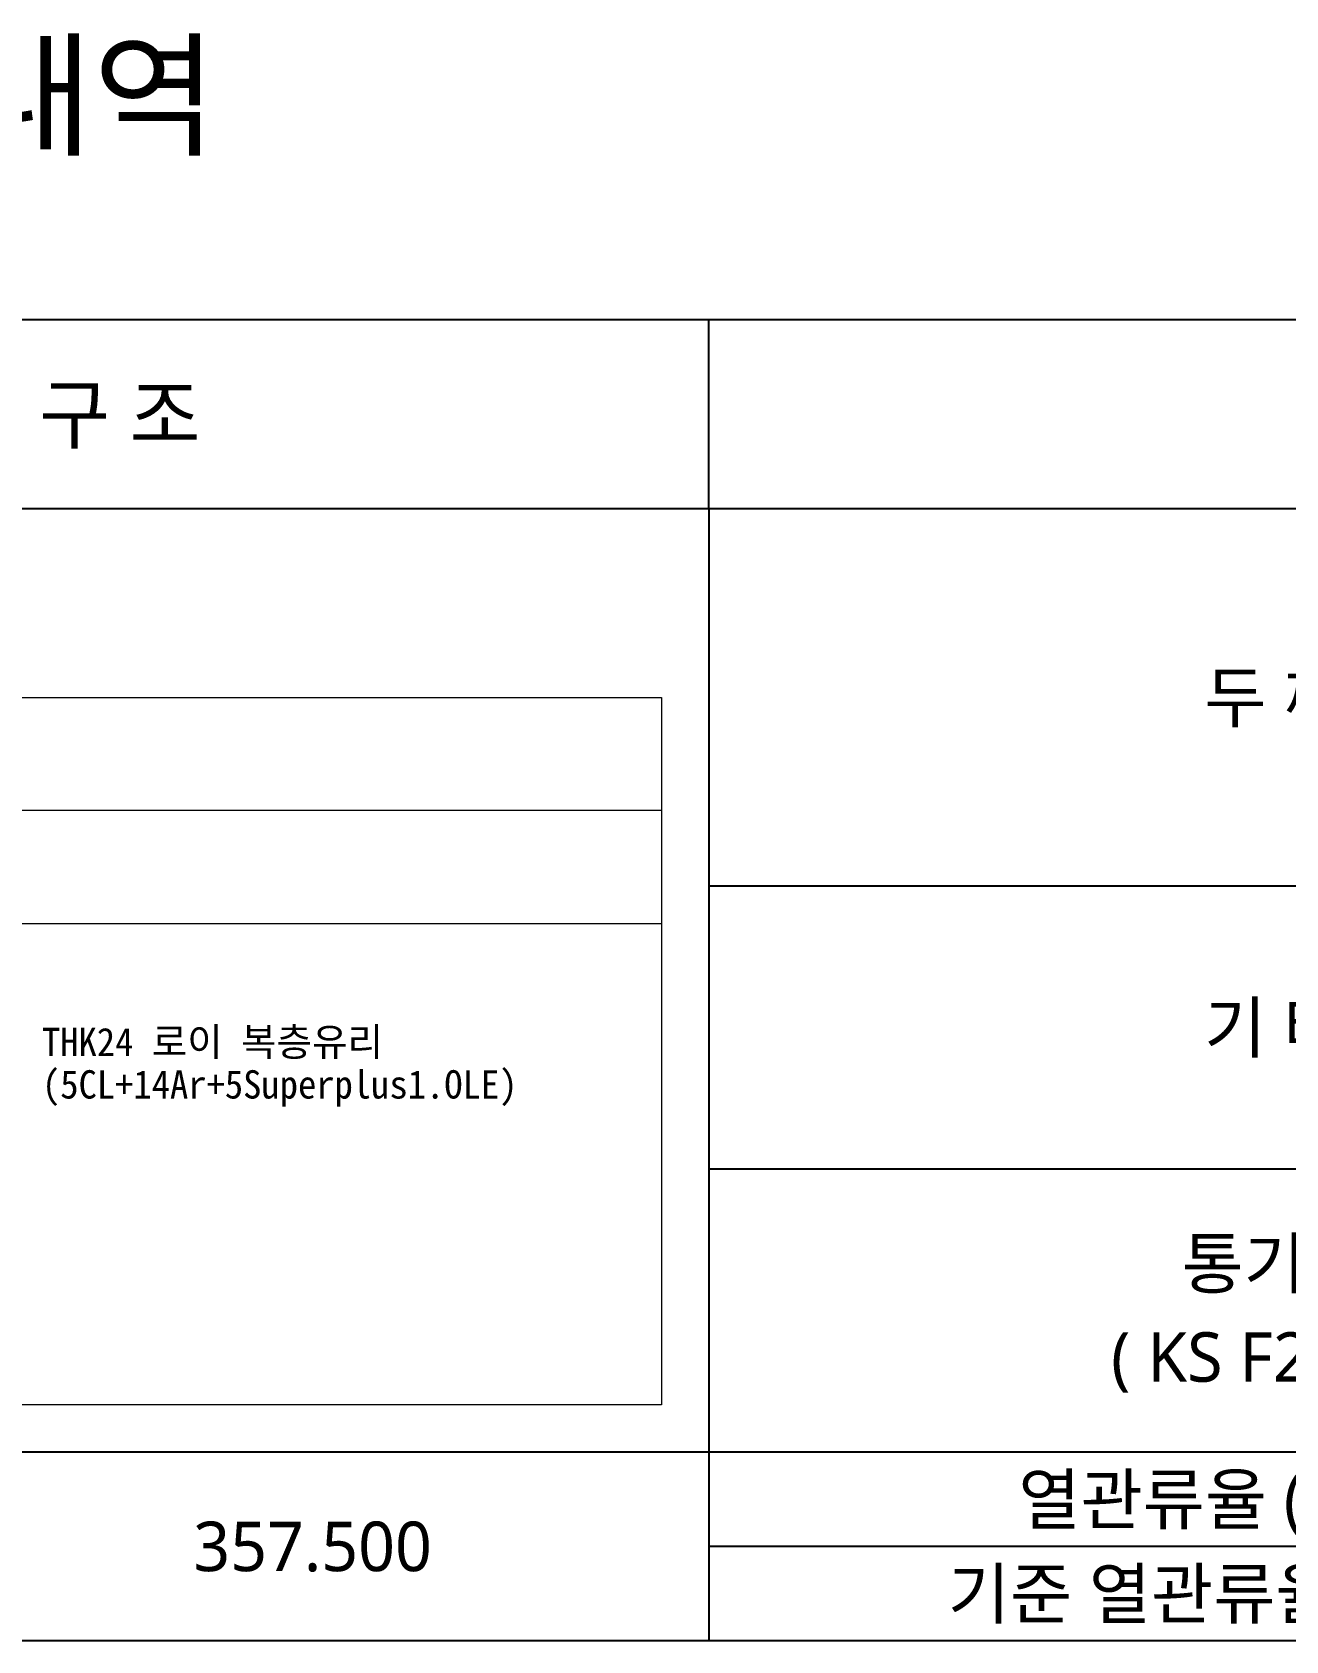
# Model space of a CAD drawing. Header units: millimetres. Extents: x 433 to 50040, y -8477 to -471.
# Drawn here: x 39856 to 41185, y -2176 to -471 of the extents above; entities that cross this region are included whole.
import ezdxf
from ezdxf.enums import TextEntityAlignment as Align

# ---------------------------------------------------------------- set-up
doc = ezdxf.new("R2010")
doc.units = ezdxf.units.MM
doc.header["$MEASUREMENT"] = 0
for name, color, linetype, lineweight in [('A-MKXS-TEXT1', 3, 'CONTINUOUS', 25), ('A-MKXX-NAME', 3, 'CONTINUOUS', 25), ('A-XXXX-INSL2', 8, 'CONTINUOUS', 18), ('A-XXXX-TABL', 7, 'CONTINUOUS', 25), ('A-XXXX-TXT1', 3, 'CONTINUOUS', 25)]:
    doc.layers.add(name, color=color, linetype=linetype, lineweight=lineweight)
doc.layers.add('A-XXXX-NPLT', color=144, linetype='CONTINUOUS', lineweight=15, plot=False)
doc.layers.add('RXANNOT', color=4, linetype='CONTINUOUS')
doc.styles.add('돋움체', font='')
doc.styles.add('맑은고딕', font='malgun.ttf')
doc.styles.get('돋움체').set_extended_font_data('DotumChe')

# ---------------------------------------------------------------- blocks, each defined once
blk = doc.blocks.new('2')
at = {"layer": 'A-XXXX-NPLT', "ltscale": 50}
for p, q in [((2290, -320), (950, -320)), ((2290, -440), (950, -440))]:
    blk.add_line(p, q, dxfattribs=at)
blk.add_lwpolyline([(2290, -950), (950, -950), (950, -200), (2290, -200)], close=True, dxfattribs=at)
at = {"layer": 'A-XXXX-TABL'}
for p, q in [((2340, 0), (2340, -1200)), ((5340, -400), (2340, -400)), ((5340, -700), (2340, -700)), ((5340, -1000), (720, -1000)), ((5340, -1100), (2340, -1100))]:
    blk.add_line(p, q, dxfattribs=at)
blk.add_lwpolyline([(5340, -1200), (900, -1200), (900, 0), (5340, 0)], close=True, dxfattribs=at)
at = {"layer": 'A-MKXX-NAME', "style": '맑은고딕'}
for s, p in [('두 께', (2940, -200)), ('기 타', (2940, -550)), ('통기량', (2940, -800)), ('( KS F2292 )', (2949.6, -899.2)), ('열관류율 (W/㎡·K)', (2940, -1050)), ('기준 열관류율 (W/㎡·K)', (2940, -1150))]:
    blk.add_text(s, height=52.5, dxfattribs=at).set_placement(p, align=Align.MIDDLE_CENTER)
blk = doc.blocks.new('양식2')
at = {"layer": 'A-XXXX-TABL'}
blk.add_line((14457.7, -40799.9), (14457.7, -40266.6), dxfattribs=at)
at = {"layer": 'A-XXXX-TABL', "color": 3}
blk.add_lwpolyline([(22457.7, -40266.6), (8217.7, -40266.6), (8217.7, -40799.9), (22457.7, -40799.9)], close=True, dxfattribs=at)
at = {"layer": 'A-XXXX-INSL2', "xscale": 2.666666666666639, "yscale": 2.666666666666639, "zscale": 2.666666666666639}
blk.add_blockref('2', (8217.7, -40799.9), dxfattribs=at)
at = {"layer": 'A-MKXX-NAME', "style": '맑은고딕'}
blk.add_text('단 면 구 조', height=160, dxfattribs=at).set_placement((12537.7, -40533.3), align=Align.MIDDLE_CENTER)

msp = doc.modelspace()

# ---------------------------------------------------------------- block references
at = {"layer": 'RXANNOT', "xscale": 0.3750000000000039, "yscale": 0.3750000000000039, "zscale": 0.3750000000000039}
msp.add_blockref('양식2', (35151.9, 14323.5), dxfattribs=at)

# ---------------------------------------------------------------- texts
at = {"layer": 'A-MKXS-TEXT1', "style": '돋움체'}
for s, p in [('THK24 로이 복층유리', (39866.6, -1541.7)), ('(5CL+14Ar+5Superplus1.OLE)', (39866.6, -1586.7))]:
    msp.add_text(s, height=30, dxfattribs=at).set_placement(p, align=Align.MIDDLE_LEFT)
at = {"layer": 'A-MKXX-NAME', "style": '맑은고딕'}
msp.add_text('357.500', height=52.5, dxfattribs=at).set_placement((40153.5, -2076.5), align=Align.MIDDLE)
at = {"layer": 'A-XXXX-TXT1', "style": '맑은고딕'}
msp.add_text('건축첨부#3 형별성능관계 내역', height=105, dxfattribs=at).set_placement((38233.5, -538.5), align=Align.MIDDLE_LEFT)

doc.saveas('drawing.dxf')
